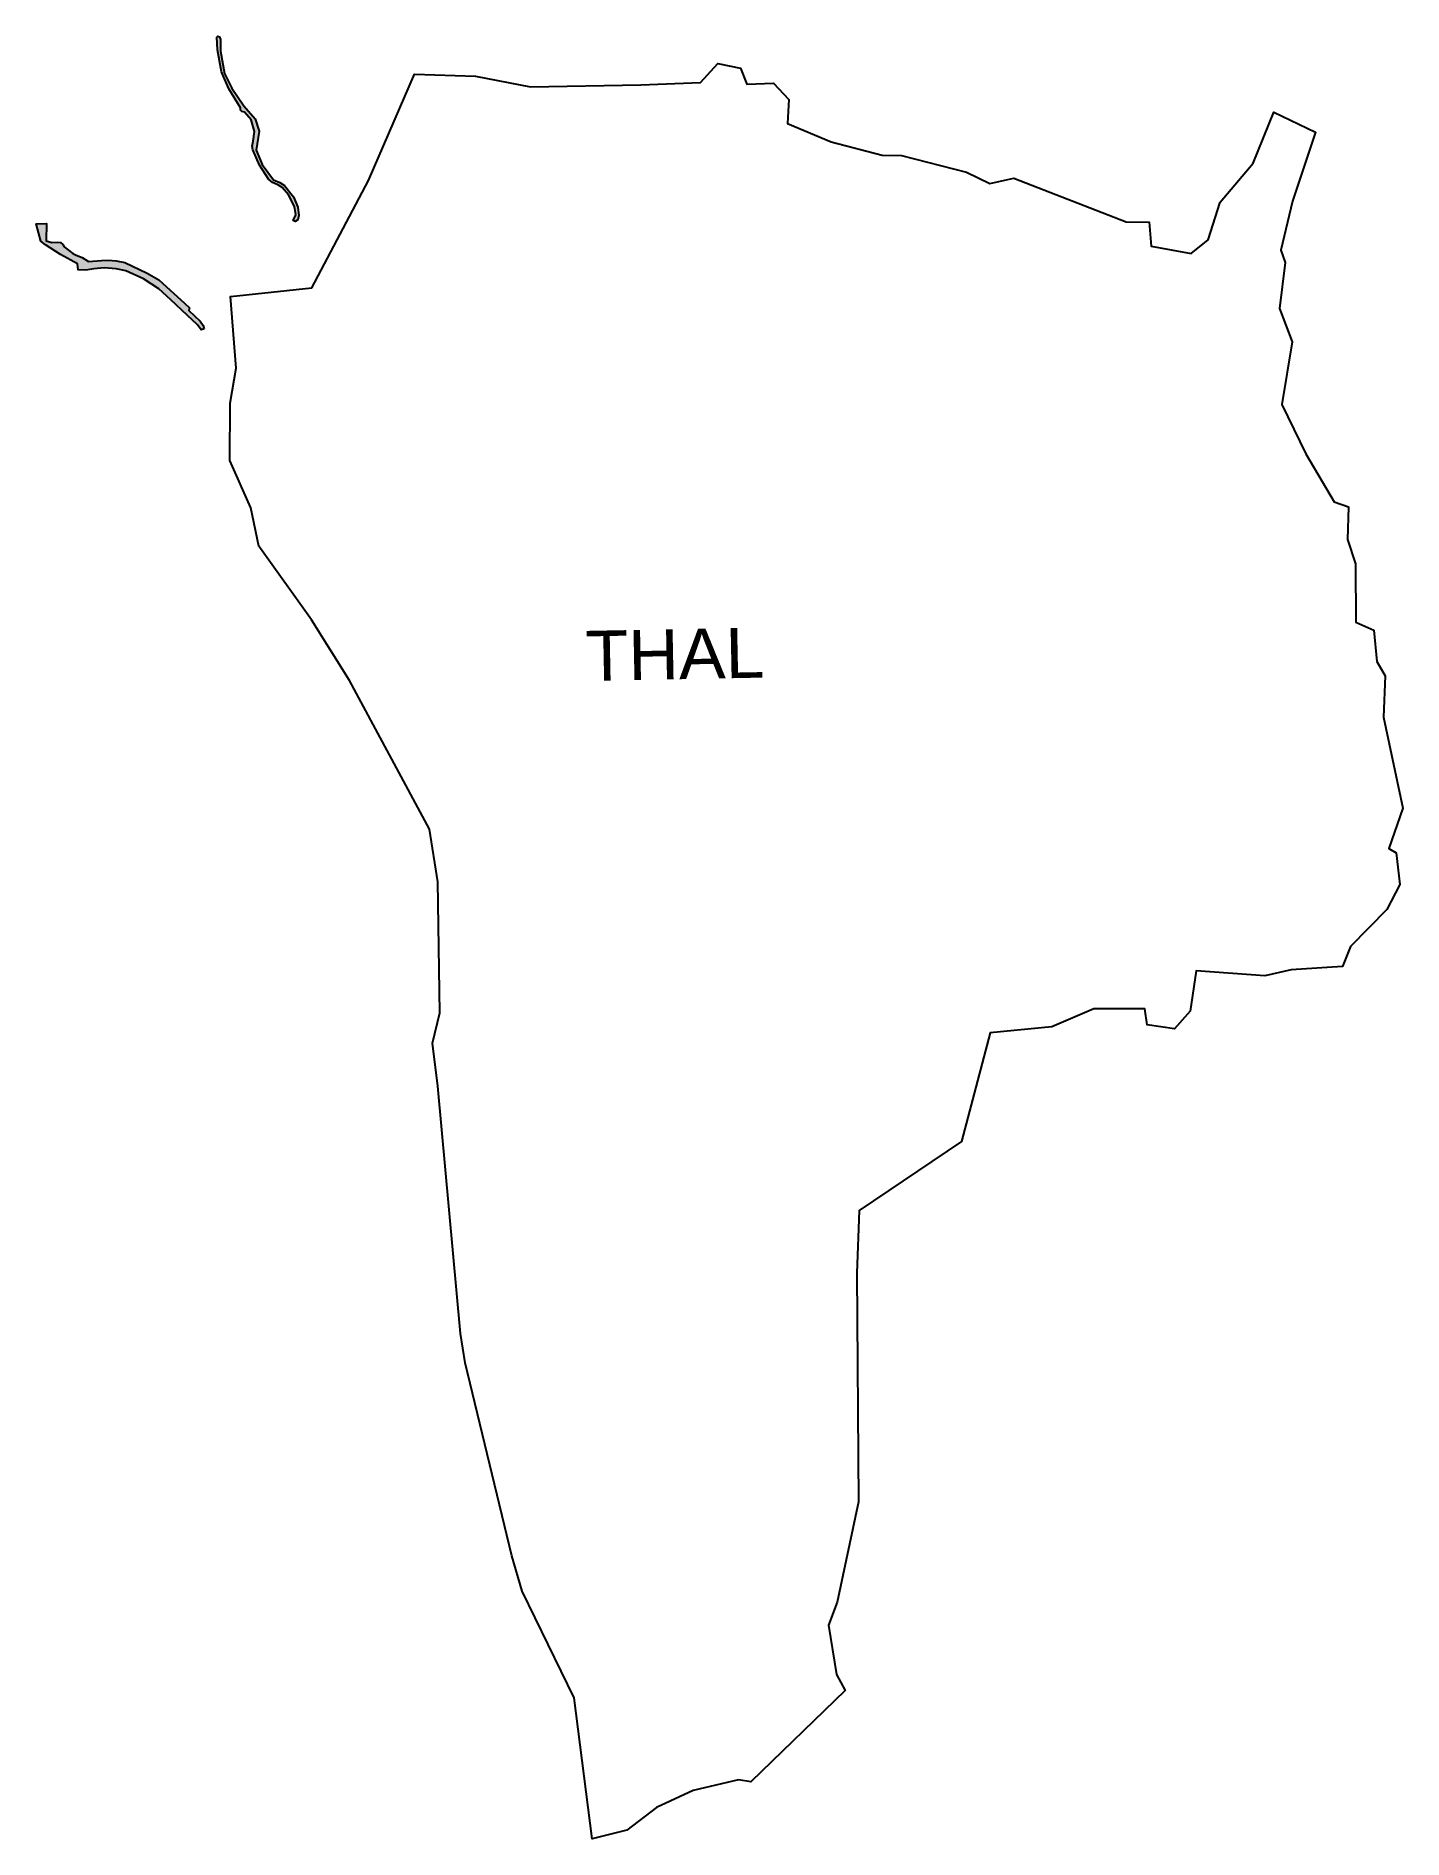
# Model space of a CAD drawing. Header units: metres. Extents: x 273522 to 276491, y 2065632 to 2069545.
import ezdxf

# ---------------------------------------------------------------- set-up
doc = ezdxf.new("R2010")
doc.units = ezdxf.units.M
doc.header["$MEASUREMENT"] = 0
for name, color, linetype in [('BREAKWATER', 6, 'Continuous'), ('village', 3, 'Continuous'), ('VILLAGE NAME', 250, 'Continuous')]:
    doc.layers.add(name, color=color, linetype=linetype)
doc.styles.get("Standard").update_dxf_attribs({"font": 'arial.ttf'})
pattern_1 = [(60, (0, 0), (-3.0479999988, -7e-10), [2.794, -0.254]), (180, (0, 0), (1.524, -2.6396454294), [2.794, -0.254]), (300, (0, 0), (3.0479999988, -7e-10), [2.794, -0.254]), (60, (0.254, 0), (-3.0479999988, -7e-10), [0.508, -2.54]), (300, (0.254, 0), (3.0479999988, -7e-10), [0.508, -2.54]), (60, (-0.127, 0.22), (-3.0479999988, -7e-10), [0.508, -2.54]), (180, (-0.127, 0.22), (1.524, -2.6396454294), [0.508, -2.54]), (300, (-0.127, -0.22), (3.0479999988, -7e-10), [0.508, -2.54]), (180, (-0.127, -0.22), (1.524, -2.6396454294), [0.508, -2.54]), (60, (-1.016, 0), (-3.0479999988, -7e-10), [0.508, -2.54]), (300, (-1.016, 0), (3.0479999988, -7e-10), [0.508, -2.54]), (60, (0.508, -0.88), (-3.0479999988, -7e-10), [0.508, -2.54]), (180, (0.508, -0.88), (1.524, -2.6396454294), [0.508, -2.54]), (300, (0.508, 0.88), (3.0479999988, -7e-10), [0.508, -2.54]), (180, (0.508, 0.88), (1.524, -2.6396454294), [0.508, -2.54]), (0, (0.508, 0.44), (-1.524, 2.6396454294), [1.778, -1.27]), (0, (0.508, -0.44), (-1.524, 2.6396454294), [1.778, -1.27]), (120, (0.127, 0.66), (-3.0479999988, 7e-10), [1.778, -1.27]), (120, (-0.635, 0.22), (-3.0479999988, 7e-10), [1.778, -1.27]), (240, (-0.635, -0.22), (1.5239999988, -2.63964543), [1.778, -1.27]), (240, (0.127, -0.66), (1.5239999988, -2.63964543), [1.778, -1.27])]

msp = doc.modelspace()

# ---------------------------------------------------------------- hatches: boundary and pattern name
at = {"layer": 'BREAKWATER'}
h = msp.add_hatch(dxfattribs=at)
h.set_pattern_fill('ESCHER', color=256, scale=0.1)
h.set_pattern_definition(pattern_1)
h.paths.add_polyline_path([(273915.3, 2069543.3), (273917.3, 2069545.5), (273921.1, 2069544), (273922.7, 2069538.2), (273922.7, 2069512.9), (273931.6, 2069464.3), (273947.3, 2069432.1), (273973.6, 2069393.7), (273998.1, 2069365.7), (274006.6, 2069338.7), (274000.3, 2069297.8), (274013.7, 2069266.7), (274038.1, 2069233.2), (274052.1, 2069227.8), (274062.2, 2069220.7), (274081.6, 2069196.3), (274090.7, 2069174.1), (274093.4, 2069156.2), (274090.7, 2069146.8), (274085.1, 2069143.2), (274080.5, 2069145.3), (274086.7, 2069157.6), (274083.3, 2069175.7), (274070.6, 2069200.9), (274057.1, 2069216.4), (274047.2, 2069222.7), (274035.8, 2069227.4), (274027.4, 2069234.9), (274007.7, 2069265.5), (273993, 2069298.3), (273991.4, 2069306.1), (273994.1, 2069317.3), (273997, 2069338), (273989.5, 2069363.7), (273974.7, 2069380), (273969.4, 2069381.4), (273966.4, 2069384.3), (273966.4, 2069389.4), (273941, 2069430.8), (273925.4, 2069467.5), (273916.3, 2069515.9)])
h = msp.add_hatch(dxfattribs=at)
h.set_pattern_fill('ESCHER', color=256, scale=0.1)
h.set_pattern_definition(pattern_1)
h.paths.add_polyline_path([(273887.7, 2068910.2), (273880.6, 2068907.5), (273872.8, 2068918.6), (273850.8, 2068939.8), (273815.4, 2068973.1), (273789.1, 2068996.8), (273755.5, 2069018.4), (273717, 2069035.9), (273696.3, 2069040.4), (273670.6, 2069042.1), (273648.1, 2069039.9), (273630.3, 2069037), (273613.5, 2069037.9), (273612.2, 2069051), (273575.7, 2069071.3), (273542.8, 2069091.9), (273532.7, 2069100.5), (273522.4, 2069137.5), (273545.1, 2069138.3), (273544.7, 2069100.7), (273556.9, 2069097.5), (273568.4, 2069098.3), (273575.3, 2069097.2), (273580.6, 2069092.8), (273583.7, 2069087.6), (273602.2, 2069073.6), (273609.3, 2069070.1), (273622.7, 2069064.7), (273636.5, 2069055.8), (273664.7, 2069057.9), (273679.8, 2069059), (273696.2, 2069057.6), (273715.3, 2069053.6), (273763.4, 2069030.8), (273789, 2069016.3), (273845.6, 2068964.8), (273855.9, 2068955.7), (273853.9, 2068950), (273879, 2068926.8), (273885, 2068917.3)])

# ---------------------------------------------------------------- linework, layer by layer
at = {"layer": 'BREAKWATER', "flags": 128}
for points in [[(273915.3, 2069543.3), (273917.3, 2069545.5), (273921.1, 2069544), (273922.7, 2069538.2), (273922.7, 2069512.9), (273931.6, 2069464.3), (273947.3, 2069432.1), (273973.6, 2069393.7), (273998.1, 2069365.7), (274006.6, 2069338.7), (274000.3, 2069297.8), (274013.7, 2069266.7), (274038.1, 2069233.2), (274052.1, 2069227.8), (274062.2, 2069220.7), (274081.6, 2069196.3), (274090.7, 2069174.1), (274093.4, 2069156.2), (274090.7, 2069146.8), (274085.1, 2069143.2), (274080.5, 2069145.3), (274086.7, 2069157.6), (274083.3, 2069175.7), (274070.6, 2069200.9), (274057.1, 2069216.4), (274047.2, 2069222.7), (274035.8, 2069227.4), (274027.4, 2069234.9), (274007.7, 2069265.5), (273993, 2069298.3), (273991.4, 2069306.1), (273994.1, 2069317.3), (273997, 2069338), (273989.5, 2069363.7), (273974.7, 2069380), (273969.4, 2069381.4), (273966.4, 2069384.3), (273966.4, 2069389.4), (273941, 2069430.8), (273925.4, 2069467.5), (273916.3, 2069515.9)], [(273887.7, 2068910.2), (273880.6, 2068907.5), (273872.8, 2068918.6), (273850.8, 2068939.8), (273815.4, 2068973.1), (273789.1, 2068996.8), (273755.5, 2069018.4), (273717, 2069035.9), (273696.3, 2069040.4), (273670.6, 2069042.1), (273648.1, 2069039.9), (273630.3, 2069037), (273613.5, 2069037.9), (273612.2, 2069051), (273575.7, 2069071.3), (273542.8, 2069091.9), (273532.7, 2069100.5), (273522.4, 2069137.5), (273545.1, 2069138.3), (273544.7, 2069100.7), (273556.9, 2069097.5), (273568.4, 2069098.3), (273575.3, 2069097.2), (273580.6, 2069092.8), (273583.7, 2069087.6), (273602.2, 2069073.6), (273609.3, 2069070.1), (273622.7, 2069064.7), (273636.5, 2069055.8), (273664.7, 2069057.9), (273679.8, 2069059), (273696.2, 2069057.6), (273715.3, 2069053.6), (273763.4, 2069030.8), (273789, 2069016.3), (273845.6, 2068964.8), (273855.9, 2068955.7), (273853.9, 2068950), (273879, 2068926.8), (273885, 2068917.3)]]:
    msp.add_lwpolyline(points, close=True, dxfattribs=at)
at = {"layer": 'village', "color": 3, "true_color": 0x00ff00}
msp.add_polyline3d([(276490.8, 2067869.5, 0), (276460.2, 2067781.6, 0), (276476, 2067772.6, 0), (276483.8, 2067703.8, 0), (276455.8, 2067649.2, 0), (276376.5, 2067568.9, 0), (276359.5, 2067525.4, 0), (276247.7, 2067518.7, 0), (276190.7, 2067505.5, 0), (276041.9, 2067516.1, 0), (276028.9, 2067428.4, 0), (275995, 2067390.5, 0), (275935.1, 2067398.8, 0), (275930.1, 2067433.4, 0), (275819.6, 2067433.4, 0), (275728.6, 2067394.3, 0), (275594, 2067381.8, 0), (275532, 2067145.6, 0), (275309.6, 2066996.2, 0), (275304.5, 2066860.1, 0), (275308.4, 2066363.3, 0), (275261.9, 2066145.4, 0), (275243.5, 2066095.6, 0), (275261, 2065988.9, 0), (275279.7, 2065953.7, 0), (275074.3, 2065755.5, 0), (275047.7, 2065759.8, 0), (274949.1, 2065736.5, 0), (274870.1, 2065700.1, 0), (274805.6, 2065651, 0), (274773.2, 2065642.7, 0), (274730.4, 2065631.6, 0), (274691.2, 2065938.3, 0), (274577.7, 2066169.5, 0), (274555.4, 2066246.2, 0), (274454, 2066665.5, 0), (274444.1, 2066728.6, 0), (274395, 2067265.8, 0), (274383.3, 2067359.5, 0), (274399, 2067424.8, 0), (274395.1, 2067709.1, 0), (274376.6, 2067823.8, 0), (274202.8, 2068146.4, 0), (274120.5, 2068278.5, 0), (274006.3, 2068437.9, 0), (273989.1, 2068521.2, 0), (273943.5, 2068623.9, 0), (273944, 2068748.5, 0), (273956.6, 2068824.3, 0), (273944.8, 2068979.9, 0), (274121.4, 2068998.7, 0), (274244.3, 2069232.2, 0), (274344.3, 2069462.6, 0), (274476.8, 2069458.1, 0), (274596, 2069435.5, 0), (274835.8, 2069439.4, 0), (274965.6, 2069444.9, 0), (275003, 2069486.2, 0), (275052.5, 2069475.6, 0), (275065.9, 2069441.2, 0), (275123.7, 2069443.1, 0), (275157.2, 2069408, 0), (275154.5, 2069355.9, 0), (275249.1, 2069316.2, 0), (275359.7, 2069287, 0), (275401.8, 2069285.9, 0), (275543.3, 2069250.2, 0), (275593.9, 2069225.4, 0), (275646, 2069236.9, 0), (275889.6, 2069142, 0), (275939.6, 2069141.4, 0), (275943.8, 2069089.6, 0), (276030.7, 2069073.1, 0), (276068, 2069103.3, 0), (276093.6, 2069185.1, 0), (276165.8, 2069269.9, 0), (276210.6, 2069380.5, 0), (276301.2, 2069337, 0), (276250.9, 2069187, 0), (276225.4, 2069081, 0), (276235.3, 2069054.1, 0), (276222.5, 2068954, 0), (276250.1, 2068881.6, 0), (276227.9, 2068745.8, 0), (276279.6, 2068638.7, 0), (276341.7, 2068534.2, 0), (276372.8, 2068523.4, 0), (276370.5, 2068452.7, 0), (276388, 2068399.7, 0), (276388.8, 2068273.3, 0), (276427.7, 2068256.1, 0), (276433.8, 2068187.8, 0), (276452, 2068156.4, 0), (276448.8, 2068066.9, 0)], close=True, dxfattribs=at)

# ---------------------------------------------------------------- texts
at = {"layer": 'VILLAGE NAME', "insert": (274714.6, 2068254.1), "char_height": 108.748, "attachment_point": 1, "rotation": 1.1028}
msp.add_mtext_dynamic_manual_height_columns('{\\fArial|b0|i0|c0|p34;THAL}', width=726.929, gutter_width=543.7, heights=[0], dxfattribs=at)

doc.saveas('drawing.dxf')
